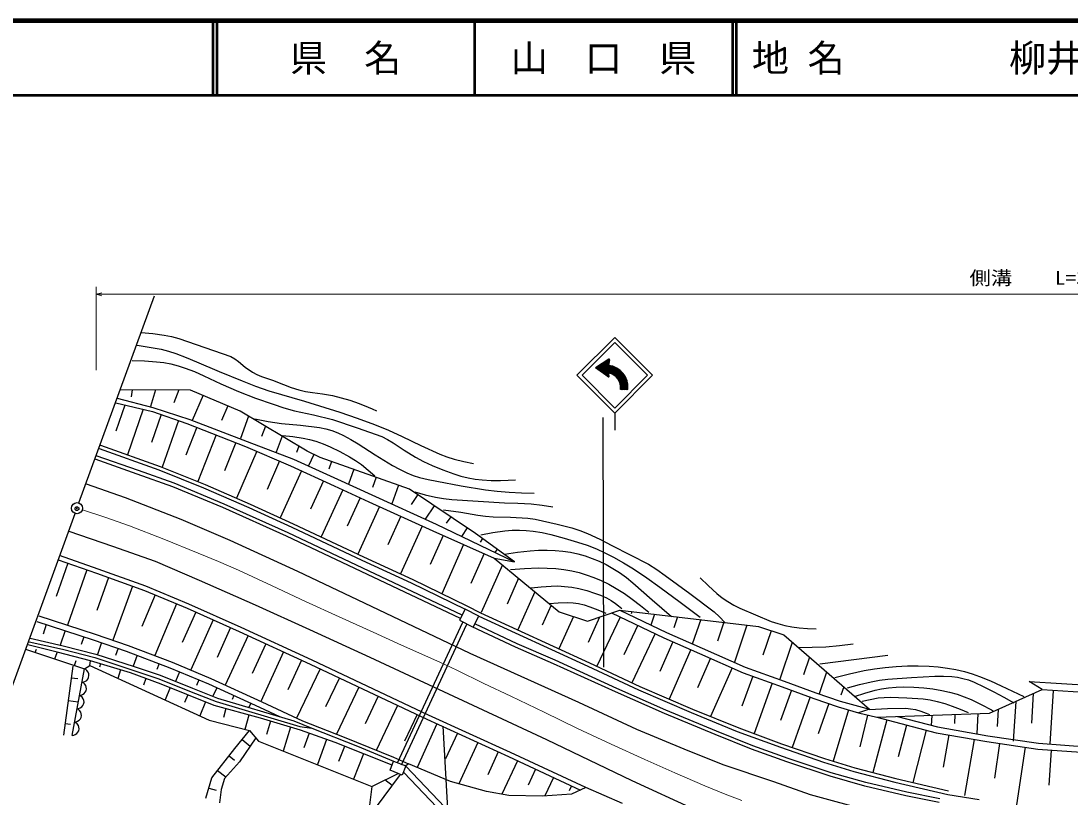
# Model space of a CAD drawing. Units: millimetres, scale not verified. Extents: x 40000 to 680000, y 20000 to 380000.
# Drawn here: x 271877 to 413250, y 275368 to 380000 of the extents above; entities that cross this region are included whole.
import ezdxf
from ezdxf.enums import TextEntityAlignment as Align

# ---------------------------------------------------------------- set-up
doc = ezdxf.new("R2010")
doc.units = ezdxf.units.MM
doc.header["$LTSCALE"] = 1000
doc.header["$PDMODE"] = 32
doc.header["$PDSIZE"] = 500
doc.linetypes.add('CHAIN', pattern=[18.5, 12, -1.5, 3.5, -1.5])
for name, color, linetype, lineweight in [('M-BGD', 7, 'Continuous', 25), ('M-BMK', 2, 'CHAIN', 13), ('M-BMK-OTRS', 5, 'Continuous', 25), ('M-BMK-SRVR', 3, 'Continuous', 25), ('M-STR-HTXT', 7, 'Continuous', 13), ('M-STR-STRC', 7, 'Continuous', 25), ('M-TTL', 2, 'Continuous', 140), ('M-TTL-LINE', 7, 'Continuous', 50)]:
    doc.layers.add(name, color=color, linetype=linetype, lineweight=lineweight)
doc.layers.add('M-OTRS', color=6, linetype='Continuous')
doc.layers.add('M-TTL-TXT', color=7, linetype='Continuous')
doc.styles.add('ＭＳ ゴシック', font='')
doc.styles.get('ＭＳ ゴシック').set_extended_font_data('MS Gothic')

msp = doc.modelspace()

# ---------------------------------------------------------------- hatches: boundary and pattern name
at = {"layer": 'M-STR-STRC'}
h = msp.add_hatch(dxfattribs=at)
h.set_pattern_fill('USER', color=256, style=0, pattern_type=2)
h.set_pattern_definition([(154.1775, (352654, 330929), (-43.5584, -90.0148), [])])
h.paths.add_polyline_path([(353670, 330324), (352653, 330324), (352654, 330929), (352424, 331591), (351835, 332234), (351440, 332444), (351074, 332548), (351131, 332090), (351023, 332025), (349310, 333238), (351096, 334381), (351201, 334311), (351074, 333567), (351815, 333381), (352580, 332936), (353025, 332494), (353433, 331826), (353613, 331280), (353675, 330881)])

# ---------------------------------------------------------------- linework, layer by layer
at = {"layer": 'M-BGD'}
for p, q in [((294737, 330242), (285294, 330283)), ((286867, 330276), (286710, 329331)), ((290015, 330263), (289310, 328013)), ((293163, 330249), (292474, 328503)), ((301421, 327393), (294737, 330242)), ((296408, 329530), (294964, 326143)), ((284659, 328499), (289599, 327356)), ((285894, 328214), (284666, 324697)), ((284840, 329165), (289662, 327897)), ((299750, 328105), (298914, 326145)), ((288364, 327642), (286221, 321506)), ((290761, 326951), (289446, 323185)), ((289599, 327356), (294245, 325734)), ((289662, 327897), (294641, 326267)), ((310457, 321979), (301421, 327393)), ((302551, 326716), (301477, 323718)), ((293083, 326140), (290883, 319839)), ((295560, 325218), (294083, 321454)), ((294245, 325734), (302135, 322637)), ((294641, 326267), (302355, 323299)), ((304810, 325363), (304303, 323982)), ((298190, 324186), (295718, 317888)), ((307069, 324010), (306261, 321873)), ((282407, 322339), (290469, 319467)), ((282574, 322810), (290647, 319935)), ((300820, 323153), (299320, 319331)), ((302135, 322637), (308219, 320019)), ((302355, 323299), (308624, 320933)), ((309328, 322656), (309011, 321835)), ((287709, 319386), (282019, 321375)), ((303656, 321983), (300929, 315645)), ((308624, 320933), (314514, 318236)), ((312208, 321155), (310457, 321979)), ((311332, 321567), (310605, 320024)), ((324246, 316881), (312208, 321155)), ((287542, 318915), (281854, 320903)), ((290647, 319935), (296682, 317498)), ((306698, 320674), (305052, 316849)), ((308219, 320019), (314096, 317328)), ((313712, 320621), (313342, 319577)), ((316722, 319552), (316009, 317544)), ((292347, 317203), (287542, 318915)), ((292527, 317669), (287709, 319386)), ((290469, 319467), (296488, 317037)), ((309688, 319346), (306784, 313007)), ((314514, 318236), (319158, 316098)), ((319732, 318484), (319247, 317117)), ((280648, 317575), (285915, 315751)), ((299065, 314387), (292347, 317203)), ((299264, 314845), (292527, 317669)), ((296488, 317037), (302563, 314387)), ((296682, 317498), (302767, 314843)), ((312626, 318001), (310882, 314193)), ((315257, 316793), (312331, 310436)), ((314096, 317328), (318741, 315189)), ((322741, 317415), (321840, 314876)), ((333112, 310919), (324246, 316881)), ((285915, 315751), (293411, 312848)), ((317580, 315724), (315821, 311903)), ((319158, 316098), (327810, 312156)), ((325355, 316136), (324471, 314822)), ((307680, 310521), (299065, 314387)), ((307889, 310975), (299264, 314845)), ((302563, 314387), (308361, 311736)), ((302767, 314843), (308571, 312190)), ((320184, 314532), (317269, 308133)), ((318741, 315189), (327400, 311244)), ((327571, 314645), (326346, 312823)), ((293411, 312848), (300028, 310011)), ((323070, 313217), (321314, 309362)), ((329787, 313155), (329193, 312271)), ((278342, 311211), (284222, 309207)), ((308361, 311736), (317832, 307318)), ((308571, 312190), (318043, 307771)), ((325956, 311902), (323017, 305450)), ((327400, 311244), (335658, 307570)), ((327810, 312156), (338397, 307068)), ((332004, 311664), (331229, 310513)), ((300028, 310011), (309145, 305825)), ((331098, 299430), (307680, 310521)), ((331327, 299875), (307889, 310975)), ((328776, 310632), (327032, 306711)), ((338397, 307068), (333112, 310919)), ((334088, 310208), (333742, 309733)), ((284222, 309207), (289951, 307165)), ((331529, 309407), (328582, 302782)), ((336041, 308785), (335726, 308352)), ((278179, 306895), (276600, 302389)), ((276883, 307349), (282066, 305533)), ((282269, 306097), (277082, 307915)), ((289951, 307165), (295896, 304620)), ((317832, 307318), (324458, 304226)), ((318043, 307771), (324673, 304677)), ((334282, 308182), (332489, 304153)), ((335658, 307570), (338397, 307068)), ((335658, 307570), (344408, 300340)), ((280770, 305987), (278159, 298534)), ((282066, 305533), (288504, 303220)), ((288721, 303780), (282269, 306097)), ((309145, 305825), (318126, 301570)), ((336752, 306666), (333905, 300268)), ((283675, 304955), (282090, 300539)), ((295896, 304620), (303430, 301297)), ((324458, 304226), (331748, 300692)), ((324673, 304677), (331971, 301139)), ((338939, 304859), (337389, 301373)), ((286894, 303798), (284275, 296504)), ((289941, 302621), (288171, 298379)), ((288504, 303220), (294254, 300821)), ((294492, 301372), (288721, 303780)), ((341127, 303051), (338839, 297909)), ((292817, 301421), (289903, 294438)), ((301533, 298236), (294492, 301372)), ((303430, 301297), (310779, 297973)), ((318126, 301570), (332348, 294750)), ((331971, 301139), (333789, 300203)), ((343314, 301244), (342120, 298559)), ((274266, 299804), (281863, 297325)), ((295426, 300299), (293605, 296209)), ((294254, 300821), (301285, 297690)), ((331748, 300692), (330979, 299199)), ((333570, 299753), (331748, 300692)), ((332801, 298260), (333570, 299753)), ((333570, 299753), (348287, 293016)), ((333789, 300203), (348497, 293469)), ((344408, 300340), (348230, 299066)), ((348230, 299066), (352574, 300583)), ((351468, 300197), (358519, 296839)), ((352574, 300583), (371276, 298368)), ((352574, 300583), (358851, 297567)), ((354196, 300376), (354094, 300078)), ((357249, 300029), (356741, 298536)), ((274018, 299044), (281610, 296566)), ((275283, 298631), (274858, 297328)), ((297770, 299255), (294759, 292495)), ((322609, 279975), (331412, 298927)), ((323153, 279722), (331957, 298674)), ((330979, 299199), (332801, 298260)), ((338537, 295584), (332671, 298327)), ((338744, 296040), (333033, 298710)), ((346319, 299703), (344381, 295348)), ((349849, 299631), (348317, 296188)), ((352643, 299637), (349484, 293004)), ((354993, 298518), (353101, 294543)), ((360366, 299660), (359867, 298194)), ((363484, 299291), (362351, 295964)), ((366601, 298922), (365738, 296388)), ((369718, 298553), (367973, 293429)), ((371276, 298368), (374661, 297216)), ((277814, 297805), (277179, 295861)), ((280344, 296979), (279997, 295914)), ((281863, 297325), (286344, 295799)), ((300113, 298212), (298322, 294189)), ((302483, 297139), (299415, 290465)), ((301285, 297690), (310867, 293285)), ((311120, 293829), (301533, 298236)), ((310779, 297973), (318910, 294231)), ((357344, 297399), (354193, 290783)), ((358851, 297567), (363662, 295459)), ((372969, 297792), (371844, 294491)), ((374661, 297216), (386217, 287206)), ((276764, 294882), (272780, 295868)), ((272999, 296308), (277451, 295286)), ((273111, 296795), (277570, 295772)), ((277570, 295772), (281955, 294639)), ((281610, 296566), (286072, 295047)), ((282725, 296186), (282174, 294567)), ((286344, 295799), (292245, 293542)), ((304878, 296038), (303036, 292030)), ((343644, 293347), (338537, 295584)), ((343848, 293804), (338744, 296040)), ((359724, 296311), (357965, 292297)), ((358519, 296839), (363339, 294727)), ((375817, 296215), (374122, 291238)), ((272488, 295320), (280418, 292652)), ((273810, 294875), (273947, 295282)), ((276453, 293986), (276752, 294875)), ((281259, 293749), (276764, 294882)), ((277451, 295286), (281815, 294159)), ((281815, 294159), (286951, 292483)), ((281955, 294639), (287108, 292958)), ((284957, 295427), (284632, 294472)), ((286072, 295047), (291948, 292799)), ((287541, 294485), (286974, 293002)), ((307274, 294937), (304200, 288250)), ((318910, 294231), (342679, 283124)), ((332348, 294750), (347002, 288144)), ((362134, 295255), (359210, 288583)), ((364801, 294077), (363033, 290099)), ((363339, 294727), (369187, 292128)), ((363662, 295459), (369486, 292870)), ((378128, 294213), (377322, 291845)), ((278855, 293002), (277604, 283730)), ((278763, 283684), (280418, 292652)), ((279097, 293097), (279319, 293757)), ((280418, 292652), (281149, 293091)), ((281149, 293091), (281259, 293749)), ((281149, 293091), (297229, 285745)), ((286624, 292101), (281259, 293749)), ((282600, 293337), (282453, 292859)), ((287108, 292958), (290616, 291788)), ((290479, 293361), (290168, 292549)), ((291948, 292799), (297139, 290637)), ((292245, 293542), (297460, 291369)), ((309669, 293836), (307823, 289820)), ((312174, 292666), (309027, 286017)), ((310867, 293285), (326560, 285857)), ((326813, 286401), (311120, 293829)), ((351982, 289541), (343644, 293347)), ((352187, 289997), (343848, 293804)), ((348287, 293016), (355079, 289813)), ((348497, 293469), (355284, 290269)), ((367725, 292777), (364815, 286230)), ((369486, 292870), (374714, 290984)), ((278647, 291457), (279555, 291334)), ((285283, 292513), (284930, 291364)), ((290790, 290603), (286624, 292101)), ((286951, 292483), (290444, 291319)), ((288707, 291352), (288390, 290469)), ((290444, 291319), (294818, 289569)), ((290616, 291788), (295002, 290034)), ((293246, 292259), (292702, 290954)), ((297460, 291369), (304339, 288203)), ((314790, 291428), (312936, 287512)), ((370500, 291654), (369040, 287605)), ((369187, 292128), (374440, 290232)), ((380439, 292211), (379441, 289280)), ((297917, 287715), (290790, 290603)), ((291978, 290121), (291302, 288453)), ((295002, 290034), (298364, 288719)), ((295841, 291177), (295525, 290418)), ((297139, 290637), (304003, 287477)), ((298283, 290110), (297752, 288958)), ((317405, 290190), (314393, 283827)), ((358778, 287086), (352187, 289997)), ((355284, 290269), (362368, 287226)), ((373127, 290706), (370677, 283917)), ((374440, 290232), (378718, 288662)), ((374714, 290984), (378986, 289416)), ((382750, 290209), (382378, 289114)), ((402390, 286660), (409488, 289845)), ((409488, 289845), (407754, 290960)), ((407754, 290960), (441748, 288759)), ((409488, 289845), (445548, 287511)), ((294354, 289159), (293923, 288096)), ((294818, 289569), (298201, 288246)), ((298364, 288719), (308648, 285638)), ((300571, 289057), (300328, 288530)), ((320021, 288952), (318255, 285222)), ((358581, 286626), (351982, 289541)), ((355079, 289813), (362175, 286765)), ((375704, 289781), (374241, 285686)), ((378231, 288878), (375795, 282057)), ((378718, 288662), (382022, 287525)), ((378986, 289416), (382266, 288287)), ((408305, 289314), (408047, 285330)), ((410990, 289748), (410521, 282508)), ((278229, 288366), (279593, 288182)), ((296729, 288197), (295969, 286321)), ((304159, 285998), (297917, 287715)), ((298201, 288246), (309458, 284873)), ((299477, 287286), (299150, 286095)), ((302859, 288004), (302603, 287449)), ((304003, 287477), (306696, 286223)), ((304339, 288203), (309802, 285658)), ((322636, 287714), (319758, 281633)), ((347002, 288144), (354835, 284497)), ((365612, 284255), (358778, 287086)), ((362368, 287226), (368596, 284690)), ((380758, 287976), (379303, 283902)), ((383376, 287123), (381323, 280199)), ((382022, 287525), (384731, 286721)), ((382266, 288287), (386217, 287206)), ((386217, 287206), (384731, 286721)), ((403573, 287191), (403423, 284880)), ((405939, 288253), (405592, 282895)), ((297229, 285745), (302691, 284320)), ((302599, 286427), (302064, 284484)), ((309531, 284390), (304159, 285998)), ((305502, 285596), (304966, 283805)), ((308648, 285638), (311086, 284662)), ((309802, 285658), (315415, 283420)), ((325252, 286476), (323563, 282909)), ((326560, 285857), (337578, 280827)), ((337831, 281371), (326813, 286401)), ((365423, 283792), (358581, 286626)), ((362175, 286765), (368415, 284224)), ((384731, 286721), (387206, 286114)), ((385969, 286418), (384921, 282145)), ((388542, 285768), (386696, 278657)), ((387206, 286114), (402390, 286660)), ((387206, 286114), (395221, 284035)), ((390003, 286215), (395390, 284817)), ((394648, 286382), (394559, 285006)), ((397745, 286493), (397665, 285260)), ((400842, 286605), (400669, 283939)), ((277812, 285275), (278541, 285177)), ((300692, 281922), (302691, 284320)), ((302691, 284320), (303897, 282895)), ((308188, 284792), (307223, 281568)), ((309458, 284873), (311086, 284662)), ((314209, 282709), (309531, 284390)), ((311086, 284662), (317206, 282214)), ((327937, 285228), (325258, 279359)), ((354835, 284497), (361213, 281863)), ((370524, 282276), (365612, 284255)), ((368415, 284224), (374213, 282071)), ((368596, 284690), (374382, 282542)), ((391213, 285074), (390106, 280809)), ((393885, 284381), (392055, 277330)), ((395390, 284817), (402162, 283632)), ((303510, 283351), (301341, 280114)), ((301691, 283121), (302759, 282230)), ((303897, 282895), (319153, 276809)), ((310701, 283970), (309986, 281981)), ((313040, 283129), (311820, 279734)), ((315415, 283420), (322066, 280752)), ((330692, 283971), (329106, 280497)), ((342679, 283124), (354215, 277606)), ((370346, 281808), (365423, 283792)), ((395221, 284035), (402035, 282842)), ((396924, 283736), (396164, 279390)), ((400331, 283140), (399011, 275596)), ((402035, 282842), (408934, 281820)), ((402162, 283632), (409021, 282616)), ((297585, 277935), (300692, 281922)), ((321884, 279669), (314209, 282709)), ((315488, 282202), (314681, 280165)), ((317206, 282214), (322101, 280220)), ((333446, 282713), (330902, 277140)), ((336201, 281456), (334793, 278371)), ((348009, 276641), (337831, 281371)), ((361213, 281863), (366480, 279770)), ((375083, 280108), (370346, 281808)), ((375247, 280581), (370524, 282276)), ((374213, 282071), (380012, 280083)), ((374382, 282542), (380167, 280558)), ((403759, 282587), (403067, 277912)), ((407209, 282076), (406057, 274301)), ((408934, 281820), (416046, 281309)), ((409021, 282616), (416089, 282108)), ((410712, 281692), (410372, 276958)), ((301341, 280114), (299301, 277888)), ((299915, 280925), (300674, 280333)), ((318047, 281189), (316699, 277788)), ((321611, 278977), (322101, 280220)), ((322066, 280752), (324116, 279840)), ((322101, 280220), (323749, 279569)), ((338792, 280263), (336693, 275746)), ((337578, 280827), (347292, 276313)), ((380913, 278165), (375083, 280108)), ((381061, 278643), (375247, 280581)), ((380012, 280083), (384098, 278813)), ((380167, 280558), (384235, 279294)), ((298362, 278932), (299467, 278070)), ((319153, 276809), (322720, 278539)), ((323259, 278327), (321611, 278977)), ((323749, 279569), (323259, 278327)), ((323456, 278689), (330780, 270999)), ((323742, 279549), (331144, 271777)), ((324116, 279840), (323749, 279569)), ((329762, 277459), (324116, 279840)), ((341221, 279134), (340220, 276981)), ((366480, 279770), (373300, 277474)), ((385719, 277313), (381061, 278643)), ((384098, 278813), (389648, 277377)), ((384235, 279294), (389767, 277862)), ((296797, 275199), (297585, 277935)), ((299301, 277888), (298837, 276405)), ((318637, 272488), (323011, 278425)), ((321918, 276940), (320928, 277670)), ((334625, 276099), (329762, 277459)), ((343649, 278006), (342489, 275509)), ((354215, 277606), (362582, 273711)), ((373300, 277474), (378230, 275718)), ((385593, 276829), (380913, 278165)), ((391246, 276022), (385719, 277313)), ((389648, 277377), (396772, 275720)), ((389767, 277862), (396885, 276207)), ((297191, 276567), (298160, 276288)), ((298837, 276405), (298652, 274597)), ((319153, 276809), (318637, 272488)), ((337614, 275589), (334625, 276099)), ((346082, 275759), (342171, 275487)), ((346078, 276877), (345755, 276184)), ((348009, 276641), (346082, 275759)), ((352957, 274485), (348009, 276641)), ((378230, 275718), (386296, 273490)), ((391140, 275533), (385593, 276829)), ((395685, 275134), (391246, 276022)), ((396772, 275720), (400992, 275027)), ((342171, 275487), (337614, 275589)), ((395593, 274643), (391140, 275533))]:
    msp.add_line(p, q, dxfattribs=at)
for points in [[(288073, 338007), (289641, 337851), (291193, 337635), (292176, 337438), (293154, 337181), (296656, 335993), (300157, 334742), (300683, 334445), (301179, 334096), (302107, 333341), (303072, 332634), (303658, 332325), (304275, 332069), (305781, 331552), (307262, 330979), (308290, 330590), (309340, 330257), (310242, 330057), (311160, 329914), (312520, 329729), (313879, 329483), (315046, 329204), (316196, 328866), (317431, 328435), (318643, 327948), (319220, 327701), (319806, 327447)], [(287520, 336293), (289144, 336043), (290762, 335734), (291765, 335483), (292763, 335170), (294146, 334648), (295521, 334065), (298586, 332736), (301670, 331465), (303472, 330777), (305295, 330147), (310076, 328719), (314858, 327258), (317200, 326445), (319520, 325577), (321397, 324808), (323253, 323983), (325777, 322755), (328319, 321586), (329280, 321230), (330262, 320930), (331552, 320606), (332865, 320316)], [(286861, 334204), (288503, 334159), (290132, 334055), (291118, 333935), (292090, 333756), (293047, 333511), (294000, 333204), (295256, 332721), (296498, 332178), (298828, 331085), (301172, 330052), (303501, 329158), (305862, 328317), (307286, 327847), (308726, 327435), (311294, 326890), (313844, 326287), (317176, 325155), (320499, 323964), (321276, 323565), (322035, 323107), (323509, 322123), (325023, 321185), (326139, 320604), (327293, 320072), (328738, 319469), (330204, 318922), (331157, 318624), (332131, 318383), (333070, 318221), (334018, 318118), (335255, 318056), (336512, 318054), (337521, 318081), (338533, 318119)], [(303392, 326342), (305174, 326016), (306970, 325749), (309542, 325494), (312126, 325176), (312945, 325004), (313756, 324772), (314557, 324474), (315339, 324120), (316339, 323586), (317324, 322991), (319617, 321507), (321925, 320084), (322889, 319555), (323891, 319075), (324733, 318736), (325595, 318455), (326756, 318165), (327935, 317933), (331194, 317327), (334461, 316780), (336057, 316600), (337661, 316479), (339350, 316396), (341043, 316335)], [(307124, 324117), (308522, 323975), (309905, 323773), (310760, 323589), (311601, 323346), (312587, 322988), (313564, 322568), (314869, 321938), (316143, 321257), (316961, 320759), (317753, 320206), (318670, 319457), (319563, 318658)], [(324953, 316516), (326331, 316126), (327719, 315795), (328811, 315614), (329923, 315490), (333479, 315242), (337031, 315054), (338839, 315005), (340652, 314895), (342099, 314724), (343543, 314512)], [(328823, 314097), (331145, 313764), (333461, 313371), (334479, 313223), (335503, 313135), (337844, 313083), (340176, 312971), (341171, 312822), (342168, 312610), (344154, 312170), (346119, 311673), (347173, 311310), (348218, 310888), (349870, 310121), (351511, 309292), (353992, 308043), (356432, 306746), (357582, 306028), (358707, 305254), (362011, 302823), (365279, 300343), (366018, 299643), (366738, 298921)], [(333844, 310738), (335463, 311029), (337082, 311259), (338074, 311343), (339065, 311367), (339977, 311325), (340897, 311222), (342101, 311013), (343299, 310743), (345093, 310276), (346873, 309751), (348160, 309314), (349433, 308818), (350578, 308298), (351707, 307719), (353072, 306946), (354407, 306120), (356203, 304922), (357964, 303674), (360699, 301660), (363421, 299612)], [(337046, 308100), (338775, 308370), (340511, 308580), (341640, 308656), (342774, 308672), (343848, 308628), (344918, 308524), (345921, 308369), (346922, 308152), (347888, 307880), (348837, 307550), (349793, 307154), (350725, 306702), (351647, 306188), (352545, 305618), (353464, 304957), (354352, 304244), (356926, 301963), (359529, 299708)], [(337852, 306039), (339716, 306174), (341592, 306250), (342772, 306239), (343960, 306167), (345034, 306044), (346099, 305861), (347083, 305632), (348052, 305345), (349060, 304981), (350047, 304560), (351082, 304051), (352097, 303484), (353190, 302798), (354250, 302063), (355388, 301201), (356510, 300304)], [(363421, 304934), (364517, 303858), (365655, 302826), (366377, 302247), (367140, 301712), (367933, 301243), (368759, 300825), (370857, 299911), (372978, 299053), (373893, 298742), (374821, 298491), (375776, 298308), (376745, 298184), (377883, 298090), (379038, 298023)], [(340616, 303551), (341971, 303714), (343336, 303817), (344232, 303823), (345128, 303767), (346091, 303645), (347057, 303461), (348113, 303196), (349163, 302869), (349984, 302564), (350777, 302204), (351396, 301862), (351983, 301468), (352419, 301134), (352848, 300787)], [(343035, 301478), (344286, 301564), (345527, 301589), (346278, 301547), (347020, 301447), (347790, 301270), (348560, 301031), (349632, 300622), (350705, 300165)], [(376689, 295535), (378509, 295552), (380326, 295629), (382166, 295798), (384014, 296019)], [(379526, 293324), (384125, 293898), (388717, 294499)], [(280087, 290858), (280306, 290888), (280501, 290963), (280730, 291101), (280874, 291279), (280980, 291477), (281032, 291755), (281003, 291978), (280932, 292196), (280767, 292407), (280611, 292542), (280418, 292652)], [(381549, 291480), (383515, 291974), (385503, 292411), (386912, 292653), (388332, 292835), (389828, 292966), (391339, 293037), (392799, 293050), (394258, 293003), (395484, 292908), (396716, 292752), (397871, 292547), (399012, 292283), (400050, 291984), (401067, 291627), (402534, 291017), (403989, 290347), (405492, 289644), (407006, 288943)], [(383258, 290076), (384860, 290521), (386472, 290906), (387581, 291105), (388709, 291245), (391880, 291480), (395052, 291654), (396177, 291662), (397300, 291609), (398064, 291520), (398815, 291370), (399568, 291147), (400315, 290863), (401655, 290241), (402965, 289567), (404334, 288826), (405693, 288072)], [(279756, 289065), (279975, 289094), (280170, 289169), (280399, 289308), (280543, 289485), (280649, 289683), (280701, 289962), (280672, 290185), (280601, 290402), (280436, 290613), (280280, 290749), (280087, 290858)], [(384201, 288901), (385580, 289358), (386970, 289756), (387863, 289950), (388777, 290088), (389811, 290175), (390862, 290204), (392199, 290170), (393537, 290075), (394758, 289936), (395967, 289738), (397002, 289512), (398029, 289226), (398978, 288897), (399906, 288511), (401282, 287846), (402646, 287120), (402788, 287043), (402929, 286966)], [(279425, 287271), (279644, 287300), (279838, 287376), (280068, 287514), (280212, 287691), (280318, 287890), (280370, 288168), (280341, 288391), (280270, 288608), (280105, 288819), (279949, 288955), (279756, 289065)], [(385238, 288279), (386301, 288534), (387380, 288730), (388191, 288803), (389018, 288816), (391249, 288742), (393472, 288608), (394420, 288465), (395360, 288263), (396371, 287979), (397373, 287635), (398462, 287209), (399543, 286759)], [(279094, 285477), (279312, 285506), (279507, 285582), (279737, 285720), (279881, 285898), (279987, 286096), (280038, 286374), (280010, 286597), (279939, 286814), (279774, 287026), (279618, 287161), (279425, 287271)], [(386205, 287174), (388643, 287283), (391116, 287333), (391771, 287276), (392414, 287160), (393136, 286945), (393855, 286666), (394068, 286577), (394291, 286482)], [(278763, 283684), (278981, 283713), (279176, 283788), (279406, 283926), (279550, 284104), (279656, 284302), (279707, 284580), (279679, 284803), (279608, 285021), (279443, 285232), (279287, 285367), (279094, 285477)]]:
    msp.add_lwpolyline(points, dxfattribs=at)
at = {"layer": 'M-BMK'}
msp.add_lwpolyline([(280151, 314082), (283332, 313035), (286492, 311932), (291134, 310118), (295772, 308255), (298486, 307128), (301186, 305941), (305712, 303840), (310235, 301710), (314778, 299648), (319328, 297575), (322645, 296054), (325986, 294589), (328314, 293555), (330617, 292466), (334250, 290683), (337906, 288954), (342398, 286797), (346888, 284610), (351401, 282492), (355943, 280411), (359987, 278611), (364055, 276865), (366535, 275855), (369037, 274900)], dxfattribs=at)
at = {"layer": 'M-BMK-OTRS'}
for p, q in [((279694, 315017), (289884, 342939)), ((268934, 285532), (279180, 313608))]:
    msp.add_line(p, q, dxfattribs=at)
at = {"layer": 'M-BMK-SRVR'}
msp.add_circle((279437, 314312), 746, dxfattribs=at)
at = {"layer": 'M-OTRS'}
msp.add_point((279421, 314249), dxfattribs=at)
at = {"layer": 'M-STR-HTXT'}
for p, q in [((282019, 344146), (282019, 332940)), ((539075, 343146), (282019, 343146))]:
    msp.add_line(p, q, dxfattribs=at)
msp.add_lwpolyline([(282769, 342930), (282019, 343146), (282769, 343360)], dxfattribs=at)
at = {"layer": 'M-STR-STRC'}
for p, q in [((346808, 332227), (351900, 337318)), ((347487, 332227), (351900, 336639)), ((351900, 337318), (356991, 332227)), ((351900, 336639), (356312, 332227)), ((351096, 334381), (349310, 333238)), ((351201, 334311), (351074, 333567)), ((351900, 327136), (346808, 332227)), ((351900, 327815), (347487, 332227)), ((351023, 332025), (349310, 333238)), ((351131, 332090), (351074, 332548)), ((351900, 327136), (356991, 332227)), ((351900, 327815), (356312, 332227)), ((353670, 330324), (352653, 330324)), ((351900, 327136), (351900, 324818)), ((350437, 292861), (350340, 326550)), ((328724, 284939), (330093, 259997))]:
    msp.add_line(p, q, dxfattribs=at)
for centre, radius, start, end in [((351133, 334323), 69, 350.30905, 122.61923), ((350729, 330630), 2957, 354.04449, 83.29681), ((350729, 330630), 1948, 350.93997, 79.79602), ((351063, 332081), 69, 234.68878, 7.12503)]:
    msp.add_arc(centre, radius, start, end, dxfattribs=at)
at = {"layer": 'M-TTL'}
msp.add_line((680000, 380000), (40000, 380000), dxfattribs=at)
at = {"layer": 'M-TTL-LINE'}
for p, q in [((297750, 380000), (297750, 370000)), ((298250, 380000), (298250, 370000)), ((333000, 380000), (333000, 370000)), ((367750, 380000), (367750, 370000)), ((368250, 380000), (368250, 370000)), ((40000, 370000), (680000, 370000))]:
    msp.add_line(p, q, dxfattribs=at)

# ---------------------------------------------------------------- texts
at = {"layer": 'M-STR-HTXT', "style": 'ＭＳ ゴシック', "width": 1.15}
msp.add_text('側溝\u3000\u3000L=300.0', height=1833, dxfattribs=at).set_placement((399703, 343886), align=Align.BOTTOM_LEFT)
at = {"layer": 'M-TTL-TXT', "style": 'ＭＳ ゴシック'}
for s, p in [('県\u3000名', (315625, 375000)), ('山\u3000口\u3000県', (350375, 375000))]:
    msp.add_text(s, height=3666, dxfattribs=at).set_placement(p, align=Align.MIDDLE_CENTER)
for s, p in [('地 名', (370380, 375000)), ('柳井市\u3000伊陸', (405024, 375000))]:
    msp.add_text(s, height=3666, dxfattribs=at).set_placement(p, align=Align.MIDDLE_LEFT)

doc.saveas('drawing.dxf')
